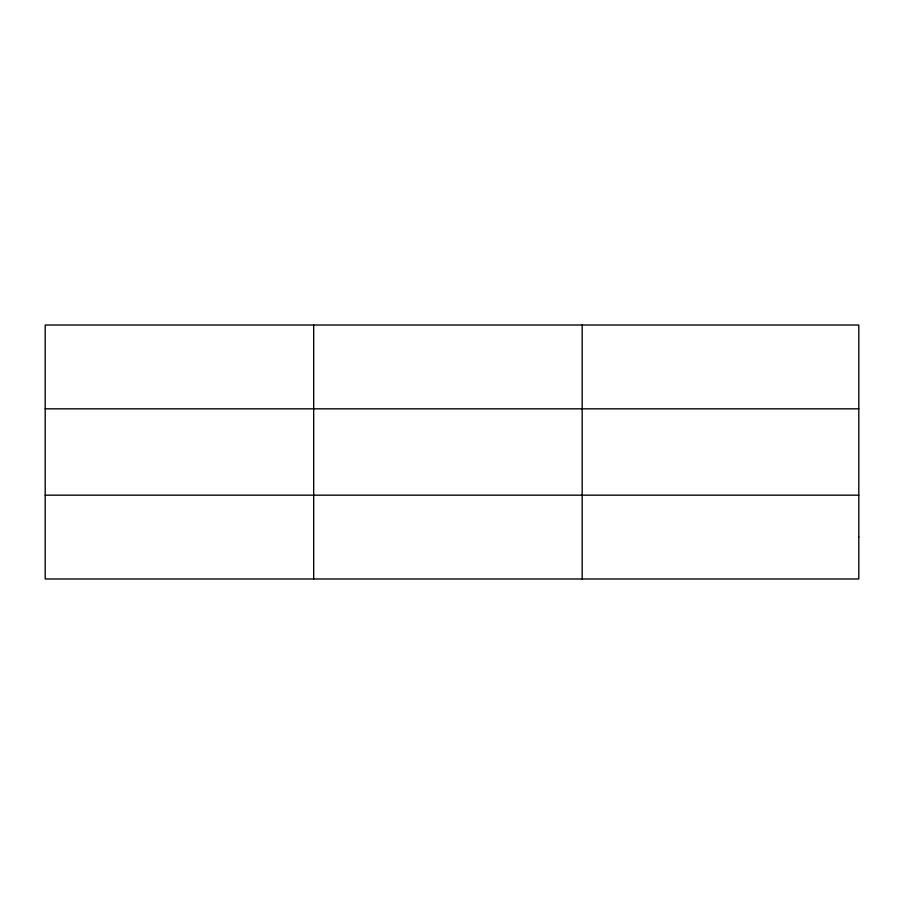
<?xml version="1.0" encoding="UTF-8"?>
<svg xmlns="http://www.w3.org/2000/svg" width="904" height="904" viewBox="0 0 904 904"><rect width="100%" height="100%" fill="white"/><g stroke="black" fill="none" stroke-linecap="round" stroke-linejoin="round"><path stroke-width="1.36" d="M313.688 325.011L313.688 578.989M582.176 325.011L582.176 578.989M45.2 408.823L858.8 408.823M45.2 495.177L858.8 495.177M858.8 537.078L858.8 578.989L45.2 578.989L45.2 325.011L858.8 325.011L858.8 537.078"/></g></svg>
